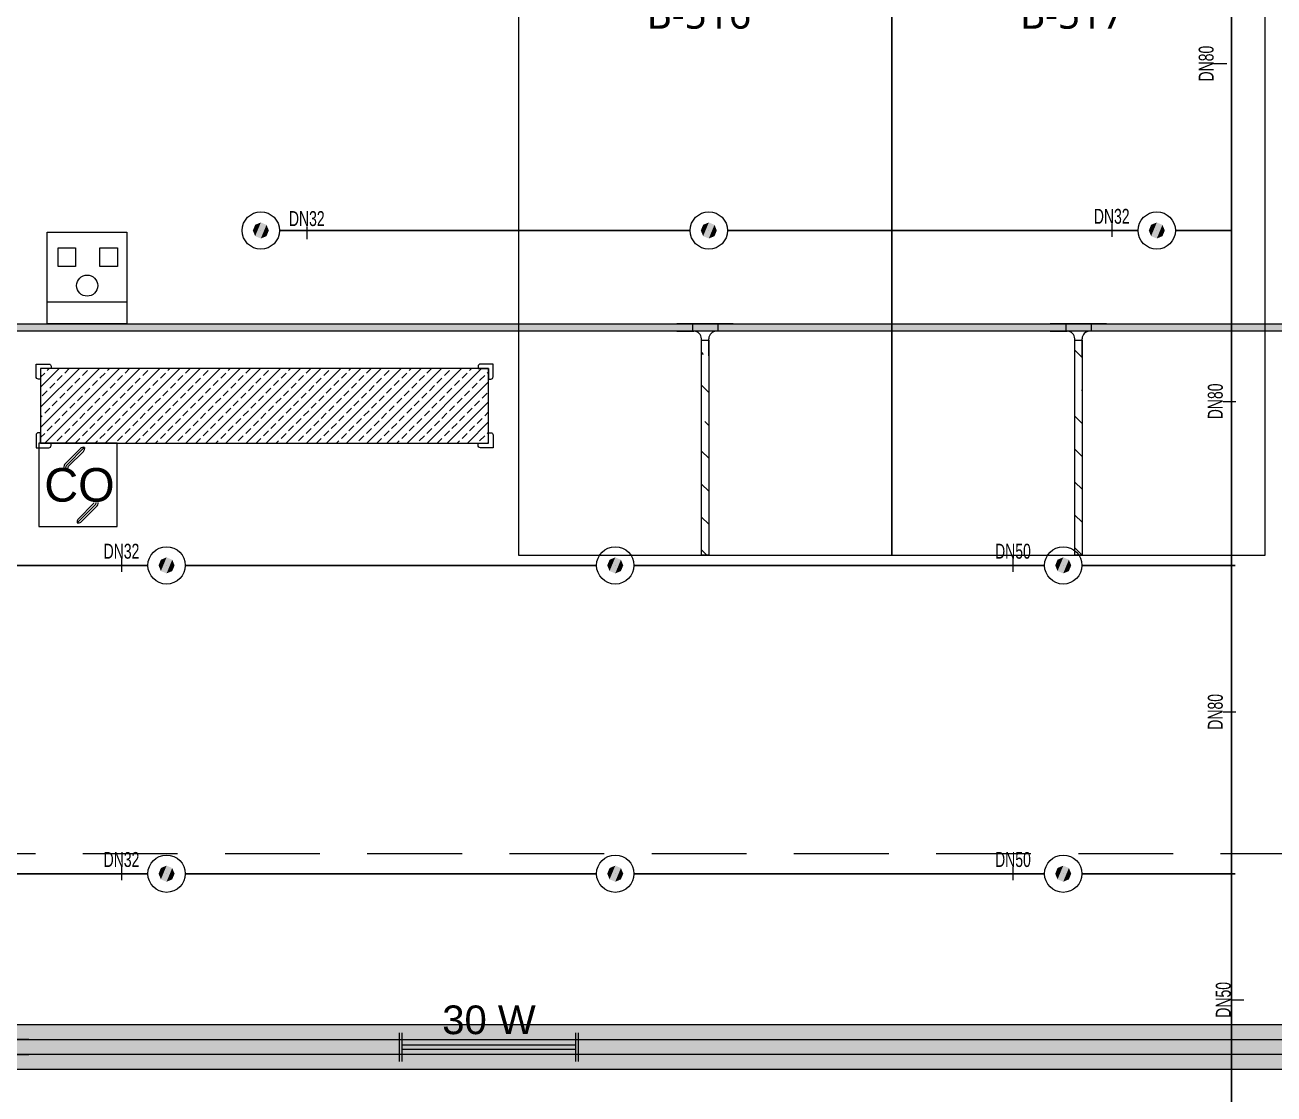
# Model space of a CAD drawing. Header units: millimetres. Extents: x -379292 to 1221486, y 92049 to 447512.
# Drawn here: x -226509 to -218145, y 156209 to 163370 of the extents above; entities that cross this region are included whole.
import ezdxf
from ezdxf.enums import TextEntityAlignment as Align

# ---------------------------------------------------------------- set-up
doc = ezdxf.new("R2010")
doc.units = ezdxf.units.MM
doc.linetypes.add('HIDDEN', pattern=[9.525, 6.35, -3.175])
for name, color, linetype in [('-M-YNGN-BORUID', 7, 'Continuous'), ('-M-YNGN-BORUUZUN', 7, 'Continuous'), ('-M-YNGN-BORUYUK', 7, 'Continuous'), ('-M-YNGN-SPR-YUK', 7, 'Continuous'), ('-M-YNGN-ZON5-CAP-', 7, 'Continuous'), ('-M-YNGN-ZON5-SPR-', 7, 'Continuous'), ('05_HATCH CONCRETE', 141, 'Continuous'), ('05_SYMBOL', 2, 'Continuous'), ('08_LAMP', 4, 'Continuous'), ('08_SOCKET', 4, 'Continuous'), ('202-A-Y-MahalAd', 141, 'Continuous'), ('E_CT_ZA', 6, 'Continuous')]:
    doc.layers.add(name, color=color, linetype=linetype)
doc.layers.add('-M-YNGN-SPR-CAPCIZGI', color=188, linetype='Continuous', plot=False)
for name, color, linetype, lineweight in [('-M-YNGN-ZON5', 11, 'SP', 30), ('08_DEDECTOR', 3, 'Continuous', 9), ('E_CT_KA', 4, 'Continuous', 9), ('E_CT_KIRMIZI', 1, 'Continuous', 9)]:
    doc.layers.add(name, color=color, linetype=linetype, lineweight=lineweight)
doc.styles.add('CIZGI', font='tahoma.ttf', dxfattribs={"width": 0.8, "oblique": 20})
doc.styles.add('HCAD', font='HCAD.SHX', dxfattribs={"width": 0.8, "height": 0.2})
doc.styles.add('PIPESIZE', font='hcad.shx', dxfattribs={"width": 0.8})
doc.styles.add('SPR-NOT', font='romans.shx')
doc.styles.get("Standard").update_dxf_attribs({"font": 'segoeuil.ttf'})
doc.styles.add('YAZI-2', font='arial.ttf', dxfattribs={"height": 2})
doc.styles.add('YAZI-3', font='arial.ttf', dxfattribs={"height": 3})
doc.linetypes.add('SP', pattern='A,2,-0.1,["SP",CIZGI,S=0.14,R=0.2,X=0,Y=-0.07],-0.255', length=2.355)

# ---------------------------------------------------------------- blocks, each defined once
blk = doc.blocks.new('202_Vida')
at = {"color": 0, "linetype": 'ByBlock', "ltscale": 0.2}
for points in [[(0.96, 0), (-0.96, 0)], [(0, 0.96), (0, -0.96)]]:
    blk.add_lwpolyline(points, dxfattribs=at)
at = {"color": 0, "linetype": 'ByBlock'}
for radius in [0.42, 0.23, 0.155]:
    blk.add_circle((0, 0), radius, dxfattribs=at)
blk = doc.blocks.new('202_Stoper')
at = {"color": 0, "linetype": 'ByBlock'}
for points in [[(-750, -30), (-750, -75), (-900, -75), (-900, 75), (-750, 75), (-750, 30)], [(750, -30), (750, -75), (900, -75), (900, 75), (750, 75), (750, 30)]]:
    blk.add_lwpolyline(points, dxfattribs=at)
blk.add_lwpolyline([(825, -30, 1), (825, 30), (-825, 30, 1), (-825, -30)], format="xyb", close=True, dxfattribs=at)
at = {"color": 0, "linetype": 'ByBlock', "yscale": 10, "zscale": 10, "rotation": 180}
for p, xscale in [((-877, 53), -10), ((-772, 53), 10), ((772, 53), -10), ((877, 53), 10)]:
    blk.add_blockref('202_Vida', p, dxfattribs=dict(at, xscale=xscale))
at = {"color": 0, "linetype": 'ByBlock', "yscale": 10, "zscale": 10}
for p, xscale in [((-877, -52), 10), ((-772, -52), -10), ((772, -52), 10), ((877, -52), -10)]:
    blk.add_blockref('202_Vida', p, dxfattribs=dict(at, xscale=xscale))
blk = doc.blocks.new('202_Mahalblok')
at = {"color": 0, "linetype": 'ByBlock', "flags": 128}
blk.add_lwpolyline([(0, 0), (0, 5000), (2500, 5000), (2500, 0)], close=True, dxfattribs=at)
at = {"color": 252}
blk.add_blockref('202_Stoper', (1250, 750), dxfattribs=at)
at = {"color": 0, "linetype": 'ByBlock', "ltscale": 25}
blk.add_attdef('MAHALNO', text='', height=200, dxfattribs=at).set_placement((1208.7, 1390), align=Align.BOTTOM_CENTER)
blk = doc.blocks.new('bariyer')
at = {"color": 8, "ltscale": 25}
blk.add_lwpolyline([(0, -70), (15, -70, 0.414214), (30, -55), (30, 30), (-55, 30, 0.414214), (-70, 15), (-70, 0), (0, 0)], format="xyb", close=True, dxfattribs=at)
blk = doc.blocks.new('OtoParkBodrumKatMimari')
at = {"layer": '05_HATCH CONCRETE'}
h = blk.add_hatch(dxfattribs=at)
h.set_pattern_fill('ANSI33', color=8, scale=15, angle=180, style=0)
h.set_pattern_definition([(225, (905000, -3e-07), (67.351921, -67.351921), []), (225, (904932.65, -3e-07), (67.351921, -67.351921), [47.625, -23.8125])])
h.paths.add_polyline_path([(22950, 60250), (19950, 60250), (19950, 59750), (22950, 59750)])
at = {"color": 5}
blk.add_lwpolyline([(22950, 60250), (19950, 60250), (19950, 59750), (22950, 59750)], close=True, dxfattribs=at)
at = {"layer": '05_SYMBOL', "color": 252, "linetype": 'HIDDEN', "ltscale": 100}
blk.add_lwpolyline([(128500, 57000), (19400, 57000)], dxfattribs=at)
at = {"layer": '05_SYMBOL', "color": 8, "xscale": -1}
blk.add_blockref('bariyer', (19950, 60250), dxfattribs=at)
at = {"layer": '05_SYMBOL', "color": 8}
blk.add_blockref('bariyer', (22950, 60250), dxfattribs=at)
at = {"layer": '05_SYMBOL', "color": 8, "rotation": 180}
blk.add_blockref('bariyer', (19950, 59750), dxfattribs=at)
at = {"layer": '05_SYMBOL', "color": 8, "xscale": -1, "rotation": 180}
blk.add_blockref('bariyer', (22950, 59750), dxfattribs=at)
at = {"layer": '202-A-Y-MahalAd', "color": 8, "ltscale": 25}
ref = blk.add_blockref('202_Mahalblok', (23150, 64000), dxfattribs=dict(at, xscale=-1, rotation=180))
ref.add_attrib('MAHALNO', 'B-516', dxfattribs={"layer": '0', "color": 0, "linetype": 'ByBlock', "ltscale": 25, "height": 200}).set_placement((24358.7, 62466.6), align=Align.BOTTOM_CENTER)
ref = blk.add_blockref('202_Mahalblok', (25650, 64000), dxfattribs=dict(at, xscale=-1, rotation=180))
ref.add_attrib('MAHALNO', 'B-517', dxfattribs={"layer": '0', "color": 0, "linetype": 'ByBlock', "ltscale": 25, "height": 200}).set_placement((26858.7, 62466.6), align=Align.BOTTOM_CENTER)
blk = doc.blocks.new('SPRKL100')
at = {"layer": '-M-YNGN-SPR-CAPCIZGI'}
blk.add_line((0, 0.431), (0, -0.431), dxfattribs=at)
at = {"layer": '-M-YNGN-BORUID', "color": 0, "style": 'HCAD', "width": 0.8, "flags": 1}
blk.add_attdef('DIC', text='', height=0.4, dxfattribs=at).set_placement((0, -1.693), align=Align.CENTER)
at = {"layer": '-M-YNGN-BORUUZUN', "color": 0, "style": 'HCAD', "width": 0.7}
blk.add_attdef('BOY', text='', height=0.8, dxfattribs=at).set_placement((0, -1.08), align=Align.CENTER)
at = {"layer": '-M-YNGN-BORUYUK', "color": 6, "style": 'PIPESIZE', "width": 0.8}
blk.add_attdef('YUK', text='', height=0.5, dxfattribs=at).set_placement((0, 1.866), align=Align.CENTER)
at = {"color": 0, "style": 'PIPESIZE', "width": 0.7}
blk.add_attdef('CAP', text='', height=1, dxfattribs=at).set_placement((0, 0.45), align=Align.CENTER)
blk = doc.blocks.new('SP-C-UP-12')
at = {"ltscale": 10}
blk.add_line((0, 0), (0, 0), dxfattribs=at)
at = {"color": 1, "linetype": 'Continuous'}
blk.add_circle((0, 0), 12.5, dxfattribs=at)
at = {"ltscale": 10}
for points in [[(-5.37, 0), (-3.8, 3.8), (-3.8, -3.8), (0, 5.37)], [(-3.8, -3.8), (0, 5.37), (0, -5.37), (3.8, 3.8)], [(0, -5.37), (3.8, 3.8), (3.8, -3.8), (5.37, 0)]]:
    blk.add_solid(points, dxfattribs=at)
at = {"layer": '-M-YNGN-SPR-YUK', "style": 'SPR-NOT', "width": 0.5, "flags": 9}
for tag, p in [('YUK', (0, 17.77)), ('CAP', (0, 14.42)), ('TIP', (0.2, 10.78))]:
    blk.add_attdef(tag, text='', height=2.5, dxfattribs=at).set_placement(p, align=Align.MIDDLE_CENTER)
blk = doc.blocks.new('A$C69E8C7F8')
at = {"layer": '-M-YNGN-ZON5', "ltscale": 500}
for p, q in [((-6253.81, 5236.86), (-6253.81, 6569.36)), ((-6891.31, 6026.86), (-6616.31, 6026.86)), ((-6591.31, 6026.86), (-6316.31, 6026.86)), ((-6253.81, 6026.86), (-6291.31, 6026.86)), ((-7254.44, 5802.53), (-6979.44, 5802.53)), ((-6954.44, 5802.53), (-6679.44, 5802.53)), ((-6653.97, 5802.53), (-6378.97, 5802.53)), ((-6251.31, 5802.53), (-6353.97, 5802.53)), ((-7254.44, 5596.02), (-6979.44, 5596.02)), ((-6954.44, 5596.02), (-6679.44, 5596.02)), ((-6653.97, 5596.02), (-6378.97, 5596.02)), ((-6251.31, 5596.02), (-6353.97, 5596.02))]:
    blk.add_line(p, q, dxfattribs=at)
at = {"layer": '-M-YNGN-ZON5-CAP-'}
ref = blk.add_blockref('SPRKL100', (-6261.26, 6138.63), dxfattribs=dict(at, xscale=10.00000000000001, yscale=10.00000000000001, zscale=10.00000000000001, rotation=90))
ref.add_attrib('CAP', 'DN80', dxfattribs={"layer": '0', "color": 0, "height": 10, "rotation": 90, "style": 'PIPESIZE', "width": 0.7}).set_placement((-6265.76, 6138.63), align=Align.CENTER)
ref = blk.add_blockref('SPRKL100', (-6873.05, 6025.33), dxfattribs=dict(at, xscale=10, yscale=10, zscale=10))
ref.add_attrib('CAP', 'DN32', dxfattribs={"layer": '0', "color": 0, "height": 10, "style": 'PIPESIZE', "width": 0.7}).set_placement((-6873.05, 6029.83), align=Align.CENTER)
ref = blk.add_blockref('SPRKL100', (-6334, 6026.86), dxfattribs=dict(at, xscale=10, yscale=10, zscale=10))
ref.add_attrib('CAP', 'DN32', dxfattribs={"layer": '0', "color": 0, "height": 10, "style": 'PIPESIZE', "width": 0.7}).set_placement((-6334, 6031.36), align=Align.CENTER)
ref = blk.add_blockref('SPRKL100', (-6255.13, 5912.39), dxfattribs=dict(at, xscale=10.00000000000001, yscale=10.00000000000001, zscale=10.00000000000001, rotation=90))
ref.add_attrib('CAP', 'DN80', dxfattribs={"layer": '0', "color": 0, "height": 10, "rotation": 90, "style": 'PIPESIZE', "width": 0.7}).set_placement((-6259.63, 5912.39), align=Align.CENTER)
ref = blk.add_blockref('SPRKL100', (-6997.13, 5802.53), dxfattribs=dict(at, xscale=10, yscale=10, zscale=10))
ref.add_attrib('CAP', 'DN32', dxfattribs={"layer": '0', "color": 0, "height": 10, "style": 'PIPESIZE', "width": 0.7}).set_placement((-6997.13, 5807.03), align=Align.CENTER)
ref = blk.add_blockref('SPRKL100', (-6400.13, 5802.53), dxfattribs=dict(at, xscale=10, yscale=10, zscale=10))
ref.add_attrib('CAP', 'DN50', dxfattribs={"layer": '0', "color": 0, "height": 10, "style": 'PIPESIZE', "width": 0.7}).set_placement((-6400.13, 5807.03), align=Align.CENTER)
ref = blk.add_blockref('SPRKL100', (-6255.13, 5704.44), dxfattribs=dict(at, xscale=10.00000000000001, yscale=10.00000000000001, zscale=10.00000000000001, rotation=90))
ref.add_attrib('CAP', 'DN80', dxfattribs={"layer": '0', "color": 0, "height": 10, "rotation": 90, "style": 'PIPESIZE', "width": 0.7}).set_placement((-6259.63, 5704.44), align=Align.CENTER)
ref = blk.add_blockref('SPRKL100', (-6997.13, 5596.02), dxfattribs=dict(at, xscale=10, yscale=10, zscale=10))
ref.add_attrib('CAP', 'DN32', dxfattribs={"layer": '0', "color": 0, "height": 10, "style": 'PIPESIZE', "width": 0.7}).set_placement((-6997.13, 5600.52), align=Align.CENTER)
ref = blk.add_blockref('SPRKL100', (-6400.13, 5596.02), dxfattribs=dict(at, xscale=10, yscale=10, zscale=10))
ref.add_attrib('CAP', 'DN50', dxfattribs={"layer": '0', "color": 0, "height": 10, "style": 'PIPESIZE', "width": 0.7}).set_placement((-6400.13, 5600.52), align=Align.CENTER)
ref = blk.add_blockref('SPRKL100', (-6249.79, 5511.53), dxfattribs=dict(at, xscale=10.00000000000001, yscale=10.00000000000001, zscale=10.00000000000001, rotation=90))
ref.add_attrib('CAP', 'DN50', dxfattribs={"layer": '0', "color": 0, "height": 10, "rotation": 90, "style": 'PIPESIZE', "width": 0.7}).set_placement((-6254.29, 5511.53), align=Align.CENTER)
at = {"layer": '-M-YNGN-ZON5-SPR-', "ltscale": 25}
for p in [(-6903.81, 6026.86), (-6603.81, 6026.86), (-6303.81, 6026.86), (-6966.94, 5802.53), (-6666.47, 5802.53), (-6366.47, 5802.53), (-6966.94, 5596.02), (-6666.47, 5596.02), (-6366.47, 5596.02)]:
    blk.add_blockref('SP-C-UP-12', p, dxfattribs=at)
blk = doc.blocks.new('*U733')
h = blk.add_hatch()
h.set_pattern_fill('ANSI33', color=0, scale=50, angle=1, style=0)
h.paths.add_polyline_path([(-53157.2, 50), (112.8, 50), (112.8, 0), (-53157.2, 0)])
at = {"color": 0}
blk.add_lwpolyline([(-53157.2, 50), (112.8, 50), (112.8, 0), (-53157.2, 0)], close=True, dxfattribs=at)
at = {"ltscale": 25, "flags": 1}
for tag, p in [('YUKSEKLIK', (-228.6, -148.7)), ('KALINLIK', (-228.6, -213.3))]:
    blk.add_attdef(tag, p, '', height=50, dxfattribs=at)
blk = doc.blocks.new('*U428')
at = {"color": 0}
for p, q in [((264, 264), (-164, 264)), ((-60, 264), (-60, 164)), ((0, 264), (264, 264)), ((160, 264), (160, 164)), ((-164, 164), (-50, 164)), ((0, 0), (0, 114)), ((0, 104), (100, 104)), ((100, 0), (100, 114)), ((264, 164), (150, 164))]:
    blk.add_line(p, q, dxfattribs=at)
for centre, start, end in [((-50, 114), 0, 90), ((150, 114), 90, 180)]:
    blk.add_arc(centre, 50, start, end, dxfattribs=at)
blk = doc.blocks.new('40 W SIVA ÜSTÜ ETANJ LED 50--')
at = {"layer": '08_LAMP'}
for p, q in [((-625, -100), (-625, 100)), ((-605, -100), (-605, 100)), ((605, -100), (605, 100)), ((625, -100), (625, 100)), ((-605, 15), (605, 15)), ((-605, -15), (605, -15))]:
    blk.add_line(p, q, dxfattribs=at)
at = {"layer": '08_LAMP', "color": 2, "style": 'YAZI-2'}
blk.add_text('30 W', height=200, dxfattribs=at).set_placement((0, 90), align=Align.CENTER)
blk = doc.blocks.new('PRIZKOM 50')
at = {"layer": '08_SOCKET', "color": 3}
for p, q in [((-191.1, 0), (-191.1, 438.5)), ((-191.1, 438.5), (191.1, 438.5)), ((191.1, 438.5), (191.1, 0)), ((-191.1, 335.3), (191.1, 335.3)), ((-145.1, 75.8), (-145.1, 164.7)), ((-145.1, 164.7), (-60.9, 164.7)), ((-60.9, 164.7), (-60.9, 75.8)), ((54.5, 164.7), (138.7, 164.7)), ((54.5, 75.8), (54.5, 164.7)), ((138.7, 164.7), (138.7, 75.8)), ((-60.9, 75.8), (-145.1, 75.8)), ((138.7, 75.8), (54.5, 75.8)), ((191.1, 0), (-191.1, 0))]:
    blk.add_line(p, q, dxfattribs=at)
blk.add_circle((-0.8, 256), 50.5, dxfattribs=at)
blk = doc.blocks.new('CO 250')
at = {"layer": '08_DEDECTOR'}
for p, q in [((44.7, 251), (-74.3, 132)), ((17, 242.9), (-84.1, 141.8)), ((36.6, 223.3), (-64.5, 122.2)), ((44.7, 249.8), (44.7, 242.9)), ((114.1, -136), (-4.8, -255)), ((104.4, -126.2), (3.3, -227.3)), ((123.9, -145.8), (22.9, -246.9)), ((-4.8, -246.9), (-4.8, -255)), ((-4.8, -255), (3.3, -255))]:
    blk.add_line(p, q, dxfattribs=at)
at = {"layer": '08_DEDECTOR', "ltscale": 25}
blk.add_lwpolyline([(-262.5, 278.4), (-262.5, -278.4), (262.5, -278.4), (262.5, 278.4)], close=True, dxfattribs=at)
at = {"layer": '08_DEDECTOR'}
for centre, radius, start, end in [((36.6, 223.3), 27.7, 72.96875, 135), ((17, 242.9), 27.7, 315, 0), ((-54.7, 112.4), 41.6, 135, 180), ((-54.7, 112.4), 27.7, 135, 180), ((-54.7, 112.4), 13.9, 135, 180), ((94.6, -116.4), 13.9, 315, 350.41117), ((94.6, -116.4), 27.7, 315, 355.2224), ((94.6, -116.4), 41.6, 315, 356.81699), ((22.9, -246.9), 27.7, 135, 180), ((3.3, -227.3), 27.7, 270, 315)]:
    blk.add_arc(centre, radius, start, end, dxfattribs=at)
at = {"layer": '08_DEDECTOR', "color": 3, "style": 'YAZI-3'}
blk.add_text('CO', height=225, dxfattribs=at).set_placement((-225.5, -113.1))
blk = doc.blocks.new('*U655')
h = blk.add_hatch()
h.set_pattern_fill('ANSI33', color=0, scale=50, angle=1, style=0)
h.paths.add_polyline_path([(-115024.3, 100), (-249.3, 100), (-249.3, 0), (-115024.3, 0)])
at = {"color": 0}
blk.add_lwpolyline([(-115024.3, 100), (-249.3, 100), (-249.3, 0), (-115024.3, 0)], close=True, dxfattribs=at)
at = {"ltscale": 25, "flags": 1}
for tag, p in [('YUKSEKLIK', (-228.6, -148.7)), ('KALINLIK', (-228.6, -213.3))]:
    blk.add_attdef(tag, p, '', height=50, dxfattribs=at)
blk = doc.blocks.new('*U722')
h = blk.add_hatch()
h.set_pattern_fill('ANSI33', color=0, scale=50, angle=1, style=0)
h.paths.add_polyline_path([(-115264.3, 300), (-889.1, 300), (-889.1, 0), (-115264.3, 0)])
at = {"color": 0}
blk.add_lwpolyline([(-115264.3, 300), (-889.1, 300), (-889.1, 0), (-115264.3, 0)], close=True, dxfattribs=at)
at = {"ltscale": 25, "flags": 1}
for tag, p in [('YUKSEKLIK', (-228.6, -148.7)), ('KALINLIK', (-228.6, -213.3))]:
    blk.add_attdef(tag, p, '', height=50, dxfattribs=at)
blk = doc.blocks.new('*U1011')
h = blk.add_hatch()
h.set_pattern_fill('ANSI33', color=0, scale=50, angle=1, style=0)
h.paths.add_polyline_path([(-2092.9, 50), (-652.9, 50), (-652.9, 0), (-2092.9, 0)])
at = {"color": 0}
blk.add_lwpolyline([(-2092.9, 50), (-652.9, 50), (-652.9, 0), (-2092.9, 0)], close=True, dxfattribs=at)
at = {"ltscale": 25, "flags": 1}
for tag, p in [('YUKSEKLIK', (-228.6, -148.7)), ('KALINLIK', (-228.6, -213.3))]:
    blk.add_attdef(tag, p, '', height=50, dxfattribs=at)
blk = doc.blocks.new('*U1012')
at = {"color": 0}
for p, q in [((214, 214), (-164, 214)), ((-60, 214), (-60, 164)), ((0, 214), (214, 214)), ((110, 214), (110, 164)), ((-164, 164), (-50, 164)), ((0, 0), (0, 114)), ((0, 104), (50, 104)), ((50, 0), (50, 114)), ((214, 164), (100, 164))]:
    blk.add_line(p, q, dxfattribs=at)
for centre, start, end in [((-50, 114), 0, 90), ((100, 114), 90, 180)]:
    blk.add_arc(centre, 50, start, end, dxfattribs=at)

msp = doc.modelspace()

# ---------------------------------------------------------------- block references
at = {"color": 8}
msp.add_blockref('OtoParkBodrumKatMimari', (-246354.8, 100818.8), dxfattribs=at)

# ---------------------------------------------------------------- next in the draw order: block references
at = {"layer": '-M-YNGN-ZON5', "ltscale": 25, "xscale": 10, "yscale": 10, "zscale": 10}
msp.add_blockref('A$C69E8C7F8', (-155891.8, 101725.1), dxfattribs=at)
at = {"layer": '08_DEDECTOR'}
msp.add_blockref('CO 250', (-226154.8, 160290.3), dxfattribs=at)
at = {"layer": '08_LAMP', "xscale": 0.96, "yscale": 0.96, "zscale": 0.96}
msp.add_blockref('40 W SIVA ÜSTÜ ETANJ LED 50--', (-223402.1, 156524.1), dxfattribs=at)
at = {"layer": '08_SOCKET', "xscale": 1.4, "yscale": 1.4, "zscale": 1.4, "rotation": 180}
msp.add_blockref('PRIZKOM 50', (-226094, 161982.7), dxfattribs=at)
at = {"layer": 'E_CT_KA', "rotation": 180}
msp.add_blockref('*U722', (-230494.1, 156674.6), dxfattribs=at)
at = {"layer": 'E_CT_KIRMIZI', "color": 1}
for name, p, rotation in [('*U733', (-229692.1, 161368.8), 180), ('*U1011', (-221929.8, 161911.7), 90.00000000000006), ('*U1011', (-219429.8, 161911.7), 90.00000000000006)]:
    msp.add_blockref(name, p, dxfattribs=dict(at, rotation=rotation))
at = {"layer": 'E_CT_KIRMIZI', "color": 2}
for p in [(-221979.8, 161154.8), (-219479.8, 161154.8)]:
    msp.add_blockref('*U1012', p, dxfattribs=at)
at = {"layer": 'E_CT_ZA', "color": 2, "xscale": -1, "rotation": 180}
msp.add_blockref('*U428', (-226747.8, 156738.6), dxfattribs=at)
at = {"layer": 'E_CT_ZA', "color": 112, "rotation": 180}
msp.add_blockref('*U655', (-230054.1, 156574.6), dxfattribs=at)

doc.saveas('drawing.dxf')
